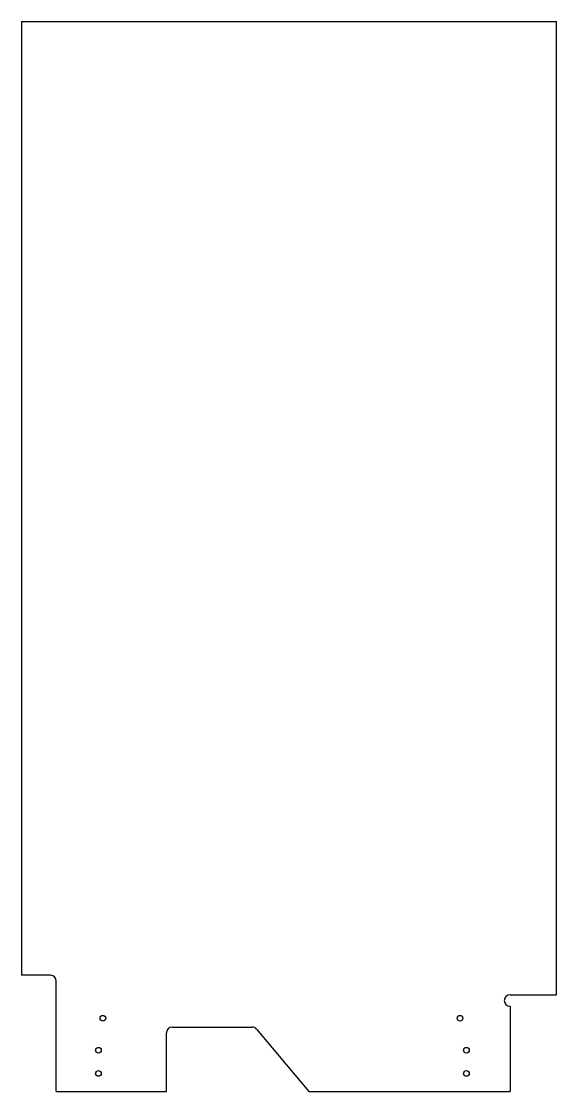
# Model space of a CAD drawing. Extents: x 0 to 23, y 0 to 46.
import ezdxf

# ---------------------------------------------------------------- set-up
doc = ezdxf.new("R2010")
doc.units = 0
doc.header["$LTSCALE"] = 5.77014
doc.header["$MEASUREMENT"] = 0
doc.layers.add('8_250BIT_500OUTLINE', color=5, linetype='Continuous')

msp = doc.modelspace()

# ---------------------------------------------------------------- linework, layer by layer
at = {"layer": '8_250BIT_500OUTLINE', "color": 5, "linetype": 'Continuous', "lineweight": 25}
for p, q in [((0, 46), (0, 5)), ((0, 46), (23, 46)), ((23, 4.165), (23, 46)), ((1.25, 5), (0, 5)), ((1.5, 0), (1.5, 4.75)), ((21, 4.165), (23, 4.165)), ((21, 3.665), (21, 0)), ((6.483, 2.773), (9.917, 2.773)), ((6.233, 0), (6.233, 2.523)), ((10.109, 2.684), (12.352, 0)), ((1.5, 0), (6.233, 0)), ((12.352, 0), (21, 0))]:
    msp.add_line(p, q, dxfattribs=at)
for centre in [(3.5, 3.155), (18.85, 3.155), (3.312, 1.78), (19.125, 1.78), (3.312, 0.78), (19.125, 0.78)]:
    msp.add_circle(centre, 0.122, dxfattribs=at)
for centre, start, end in [((1.25, 4.75), 0, 90), ((21, 3.915), 90, -90), ((6.483, 2.523), 90, 180), ((9.917, 2.523), 39.8896, 90)]:
    msp.add_arc(centre, 0.25, start, end, dxfattribs=at)

doc.saveas('drawing.dxf')
